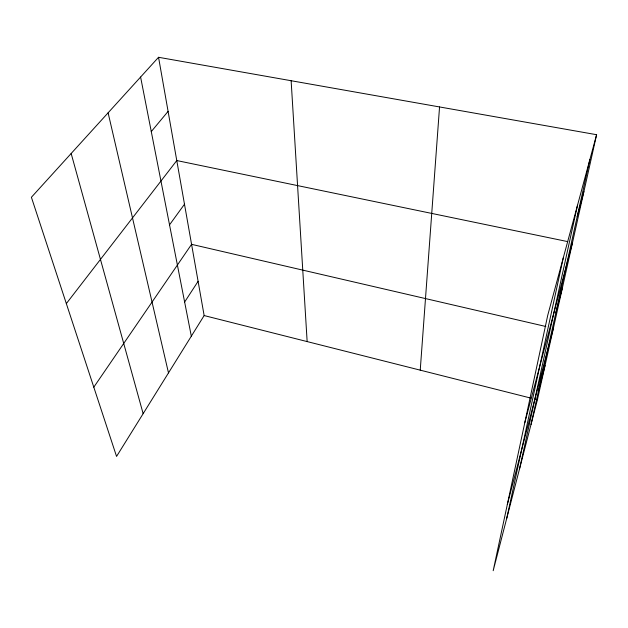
<?xml version="1.0" encoding="UTF-8"?>
<svg xmlns="http://www.w3.org/2000/svg" width="628" height="628" viewBox="0 0 628 628"><rect width="100%" height="100%" fill="white"/><g stroke="black" fill="none" stroke-linecap="round" stroke-linejoin="round"><path stroke-width="0.94" d="M420.234 370.151L439.545 106.948M506.749 518.296L563.285 257.841M519.568 468.755L577.517 205.238M531.021 424.489L589.857 159.638M596.6 134.706L547.718 315.374L493.184 570.711L537.419 399.761L596.6 134.706L158.546 57.289L31.4 197.271L116.557 456.423L204.147 315.562L158.546 57.289M538.565 390.522L545.065 365.535M507.314 504.551L553.386 328.24M555.843 312.752L562.5 287.436M524.788 422.73L572.508 242.612M577.163 216.778L583.907 191.548M184.632 302.029L198.103 281.328M93.8 387.162L191.571 244.331L545.842 326.489M169.529 224.863L184.491 204.21M66.34 303.591L176.782 160.556L567.728 241.615M151.269 131.59L168.1 111.376M204.147 315.562L530.801 398.089M535.527 399.282L537.419 399.761M71.16 153.499L143.145 413.671M108.102 112.828L168.492 372.906M140.601 77.048L191.32 336.192M291.133 80.722L307.147 341.585"/></g></svg>
